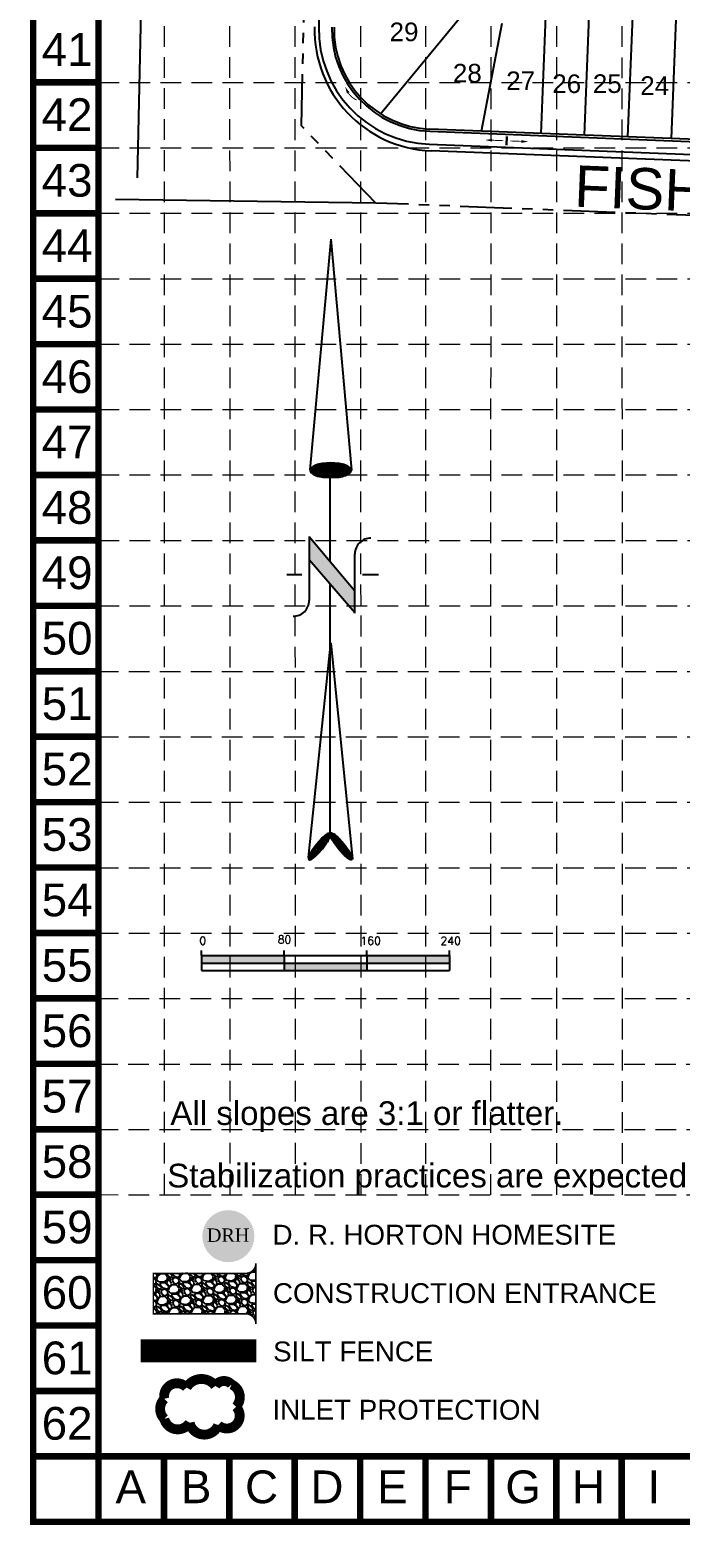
# Model space of a CAD drawing. Header units: inches. Extents: x 3312 to 5850, y 7905 to 11961.
# Drawn here: x 3312 to 3942, y 7905 to 9351 of the extents above; entities that cross this region are included whole.
import ezdxf
from ezdxf.enums import TextEntityAlignment as Align

# ---------------------------------------------------------------- set-up
doc = ezdxf.new("R2010")
doc.units = ezdxf.units.IN
doc.header["$LTSCALE"] = 80
doc.header["$MEASUREMENT"] = 0
doc.linetypes.add('HIDDEN', pattern=[0.375, 0.25, -0.125])
doc.linetypes.add('PHANTOM2', pattern=[1.25, 0.625, -0.125, 0.125, -0.125, 0.125, -0.125])
for name, color, linetype in [('1 LOT NUMBER', 7, 'Continuous'), ('BASE', 7, 'Continuous'), ('BNDY', 7, 'PHANTOM2'), ('grid', 254, 'HIDDEN'), ('LEGEND', 7, 'Continuous'), ('LOT NUM', 7, 'Continuous'), ('LOTLINE', 7, 'Continuous'), ('NARROW', 7, 'Continuous'), ('PAVING', 7, 'Continuous'), ('ROW', 7, 'Continuous')]:
    doc.layers.add(name, color=color, linetype=linetype)
doc.styles.add('DRHorton', font='dutcheb.ttf')
doc.styles.add('L120', font='simplex.shx', dxfattribs={"height": 4.8})
doc.styles.add("L200'", font='ARIAL.TTF', dxfattribs={"height": 0.001968503937008})
doc.styles.get("Standard").update_dxf_attribs({"font": 'ARIAL.TTF', "height": 25})

# ---------------------------------------------------------------- blocks, each defined once
blk = doc.blocks.new('North Arrow')
at = {"layer": 'NARROW'}
for p, q in [((32.43254981860446, 3.058265073213988), (32.43254981860446, 4.631385762768332)), ((0, 0), (22.36344290151465, 2.002084736559482)), ((28.76667448424996, -2.091662794246076), (34.01874137947743, 2.319861484284047)), ((36.17825519122562, 2.333068732823449), (30.46489879658111, 2.333068732823449)), ((36.15693846157228, 2.319861484284047), (31.03953994826952, -2.091662794246076)), ((39.10239171702415, 0.006637234364461619), (59.96415737125062, 2.108618273159664)), ((0, 0), (22.3340256442134, -2.022002755547874)), ((21.65859055236069, -0.04755806894536363), (21.65587945617517, -0.04755806894536363)), ((31.2002493849468, -0.04755806894536363), (21.65859055236069, -0.04755806894536363)), ((57.4539157862273, -0.04755806894536363), (33.41071549255503, -0.04755806894536363)), ((59.8310793026576, -2.141789640390925), (39.04486644576536, -0.007715046158409677)), ((57.69334596529006, -0.02703537367779063), (57.76929195033517, -0.01344045038422337)), ((57.76514189648879, -0.05039075473177945), (57.69334596529006, -0.02703537367779063)), ((28.76667448424996, -2.091662794246076), (34.95439482978327, -2.091662794246076)), ((32.43254981860446, -4.261561808689294), (32.43254981860446, -2.800806882678444))]:
    blk.add_line(p, q, dxfattribs=at)
blk.add_lwpolyline([(22.36469003275943, -2.029144276148145), (22.58571216360451, -1.926685835660464, 0.09157658552841703), (22.86600292222374, -1.437143250313966, 0.04830551554414139), (23.03449076013294, -0.7510674610057322), (23.07365352004581, -0.007926344824227272), (23.0138871940153, 0.8191116749912908, 0.04830551554426889), (22.86600292222374, 1.421290560665511, 0.0915765855283463), (22.58571216360451, 1.91083314601201), (22.36469003275943, 2.01329158649969), (22.14366790191434, 1.91083314601201, 0.09157658552851158), (21.86337714329511, 1.421290560665511, 0.04830551554418233), (21.71549287155813, 0.8191116749912908), (21.65572654552761, -0.007926344824227272), (21.71549287155813, -0.8349643646397453, 0.04830551554422624), (21.86337714329511, -1.437143250313966, 0.09157658552816902), (22.14366790191434, -1.926685835660464)], format="xyb", close=True, dxfattribs=at)
for points in [[(57.45558378554506, -0.03134526075882604), (57.43996657389744, 0.0836624617477355, -0.06681784727068599), (57.67471216397553, 0.4712181194372533, -0.03073031192727785), (58.00862399094058, 0.8372912985578296), (58.52165351551321, 1.292257312707079), (59.07299621394941, 1.699951556056476, -0.03073031192742202), (59.50028108291463, 1.950818694931513, -0.06681784727061153), (59.92804734067704, 2.100220530974184), (60.03732810972451, 2.061125939999329)], [(60.03732810972451, 2.061125939999329), (60.05294532137214, 1.946118217492767, -0.06681784727066456), (59.81819973129404, 1.558562559803249, -0.03073031192683177), (59.43379851860755, 1.137137013811298), (58.97125837981093, 0.7375233665334235), (58.41991568137473, 0.3298291232385964, -0.03073031192764033), (57.99263081235495, 0.07896198436355917, -0.03669233332525137), (57.76236303227506, -0.01733721801429056)], [(57.45558378554506, -0.03527464659782709), (57.43996657389744, -0.150282369049819, 0.06681784727068599), (57.67471216397553, -0.5378380267393368, 0.03073031192727785), (58.00862399094058, -0.903911205859913), (58.52165351551321, -1.358877220063732), (59.07299621394941, -1.766571463358559, 0.03073031192742202), (59.50028108291463, -2.017438602233597, 0.06681784727061153), (59.92804734067704, -2.166840438276267), (60.03732810972451, -2.127745847301412)], [(60.03732810972451, -2.127745847301412), (60.05294532137214, -2.012738124794851, 0.06681784727066456), (59.81819973129404, -1.625182467105333, 0.03073031192683177), (59.43379851860755, -1.203756921113381), (58.97125837981093, -0.804143273835507), (58.41991568137473, -0.3964490305406798, 0.03073031192764033), (57.99263081235495, -0.1455818916656426, 0.03669233332525137), (57.76236303227506, -0.04928268934236257)]]:
    blk.add_lwpolyline(points, format="xyb", dxfattribs=at)
for centre, start, end in [((30.46491631666868, 3.862994872579293), 178.8769027564139, 270), ((34.95439482978327, -3.621588933947351), 358.8769027564139, 90)]:
    blk.add_arc(centre, 1.529926139739004, start, end, dxfattribs=at)
for points in [[(23.01902749208239, 0.7489697719211108), (21.85494459723486, 1.41965102062386), (22.86773874044229, 1.437300527177285), (22.14491470462235, 1.910307302568981)], [(22.86773874044229, 1.437300527177285), (22.14491470462235, 1.910307302568981), (22.58617356370451, 1.910307302568981), (22.35503797086494, 2.002084736559482)], [(31.04573626156707, -2.092600781761575), (36.15173163068903, 2.358604768796795), (28.74698772917327, -2.064361571265181), (34.01267678058502, 2.358604768796795)], [(59.26426530671961, 0.9963362022790534), (58.69416543257103, 1.419996991044172), (59.44663154890804, 1.149516487475921), (59.00303798687673, 1.64907741756906)], [(59.44663154890804, 1.149516487475921), (59.00303798687673, 1.64907741756906), (59.61749721722299, 1.335816834307479), (59.27576588053853, 1.822957741314895)], [(59.61749721722299, 1.335816834307479), (59.27576588053853, 1.822957741314895), (59.80972109409777, 1.551097235151246), (59.4926338442383, 1.954057985367399)], [(59.80972109409777, 1.551097235151246), (59.4926338442383, 1.954057985367399), (59.93129858887187, 1.730497569169529), (59.69471535579942, 2.039618144699489)], [(59.93129858887187, 1.730497569169529), (59.69471535579942, 2.039618144699489), (60.05287608364597, 1.941637962281675), (59.93129858887187, 2.103098262887215)], [(60.05287608364597, 1.941637962281675), (59.93129858887187, 2.103098262887215), (60.03644669248388, 2.064458190925507)], [(23.02743242273209, -0.7618279882990464), (21.67003612299595, -0.04525802260104683), (23.06525461068304, -0.04525802260104683), (21.71626324154204, 0.8195677980802429)], [(23.06525461068304, -0.04525802260104683), (21.71626324154204, 0.8195677980802429), (23.01902749208239, 0.7489697719211108), (21.85494459723486, 1.41965102062386)], [(57.44388876337325, 0.08001449623407098), (57.69525844847522, -0.01106567331589758), (57.49810575425727, 0.2124947428819723), (57.77083364797363, -0.01106567331589758)], [(57.450460519849, -0.04004572727353661), (57.68868669199946, -0.016585683588346), (57.44388876337325, 0.08001449623407098), (57.69525844847522, -0.01106567331589758)], [(57.49810575425727, 0.2124947428819723), (57.77083364797363, -0.01106567331589758), (57.59996797960412, 0.3891350717640307), (57.940056377156, 0.06345446541672572)], [(57.59996797960412, 0.3891350717640307), (57.940056377156, 0.06345446541672572), (57.68211493557828, 0.4981552747267415), (58.06984856753843, 0.1324545938769006)], [(57.68211493557828, 0.4981552747267415), (58.06984856753843, 0.1324545938769006), (57.83819415180915, 0.663755583063903), (58.29493122679196, 0.2580348277115263)], [(57.83819415180915, 0.663755583063903), (58.29493122679196, 0.2580348277115263), (58.02877508955135, 0.8569559427633067), (58.51837094691291, 0.405695102581376)], [(58.02877508955135, 0.8569559427633067), (58.51837094691291, 0.405695102581376), (58.26042950528063, 1.069476338470849), (58.73031009321494, 0.5657754006460891)], [(58.26042950528063, 1.069476338470849), (58.73031009321494, 0.5657754006460891), (58.51837094691291, 1.297176762400341), (59.04904028220699, 0.8114158579883224)], [(58.51837094691291, 1.297176762400341), (59.04904028220699, 0.8114158579883224), (58.69580837170361, 1.422756996180397), (59.26097942850902, 0.9949561996836565)], [(22.86773874044229, -1.439569039612252), (21.72466817219174, -0.8747848301754857), (23.02743242273209, -0.7618279882990464), (21.67003612299595, -0.04525802260104683)], [(22.5777686330548, -1.930225321557373), (21.86334952788457, -1.446628842222708), (22.86773874044229, -1.439569039612252), (21.72466817219174, -0.8747848301754857)], [(57.4373170068975, -0.1421659174229717), (57.68868669199946, -0.02210569386079442), (57.450460519849, -0.04004572727353661), (57.68868669199946, -0.016585683588346)], [(57.45703227632475, -0.1932260124704044), (57.69525844847522, -0.02762570418781252), (57.4373170068975, -0.1421659174229717), (57.68868669199946, -0.02210569386079442)], [(57.52603571929285, -0.3257062591183058), (57.76426189149788, -0.05108574781843345), (57.45703227632475, -0.1932260124704044), (57.69525844847522, -0.02762570418781252)], [(57.63446970111545, -0.4802665469105705), (57.90062583830149, -0.1021458429204358), (57.52603571929285, -0.3257062591183058), (57.76426189149788, -0.05108574781843345)], [(57.78397716092513, -0.6624268860650773), (58.09120677609826, -0.2001260253382497), (57.63446970111545, -0.4802665469105705), (57.90062583830149, -0.1021458429204358)], [(57.97455809866733, -0.8735672791772231), (58.33600470472447, -0.3477863002626691), (57.78397716092513, -0.6624268860650773), (58.09120677609826, -0.2001260253382497)], [(58.24071423585337, -1.113687726247008), (58.61366141578401, -0.5423666625029), (57.97455809866733, -0.8735672791772231), (58.33600470472447, -0.3477863002626691)], [(58.61366141578401, -1.433848322321865), (58.92746278743289, -0.771447089027788), (58.24071423585337, -1.113687726247008), (58.61366141578401, -0.5423666625029)], [(58.91431927448139, -1.64498871543401), (59.20019068109468, -1.004667523229728), (58.61366141578401, -1.433848322321865), (58.92746278743289, -0.771447089027788)], [(59.11804372517508, -1.794028992899257), (59.56985198281473, -1.35518817585762), (58.91760515269198, -1.651888728247286), (59.20019068109468, -1.011567536097573)], [(59.34805520177179, -1.927889242142555), (59.81300697236293, -1.62152867174882), (59.11804372517508, -1.794028992899257), (59.56985198281473, -1.35518817585762)], [(59.53699320043597, -1.324828119304584), (59.41377276652929, -1.18406785724801), (59.20840537670301, -1.014327541233797)], [(22.36344290151465, -2.014942952937417), (22.14491470462235, -1.930225321557373), (22.5777686330548, -1.930225321557373), (21.86334952788457, -1.446628842222708)], [(59.58299549571166, -2.052089473381784), (59.92801271066128, -1.787128980031412), (59.34805520177179, -1.927889242142555), (59.81300697236293, -1.62152867174882)], [(59.78343406819477, -2.12522960951901), (60.04630432717022, -2.007929391147627), (59.58299549571166, -2.052089473381784), (59.92801271066128, -1.787128980031412)], [(59.92308389326354, -2.166629686616943), (60.03808963156189, -2.132129622386856), (59.78343406819477, -2.12522960951901), (60.04630432717022, -2.007929391147627)]]:
    blk.add_solid(points, dxfattribs=at)
blk = doc.blocks.new('DRHorton')
h = blk.add_hatch(color=1)
h.paths.add_polyline_path([(78.69822540696084, 25.78470422915278, 1), (40.43404856909645, 25.78470422915278, 1)])
h.paths.add_polyline_path([(42.32948281545312, 17.90510793809595), (76.50029822822269, 17.90510793809595), (76.50029822822269, 34.86907338622756), (42.32948281545312, 34.86907338622756)], flags=24)
at = {"layer": 'BASE', "color": 176, "style": 'DRHorton'}
blk.add_text('DRH', height=9.814143575853077, dxfattribs=at).set_placement((59.39083912051757, 21.64263810623019), align=Align.CENTER)

msp = doc.modelspace()

# ---------------------------------------------------------------- hatches: boundary and pattern name
h = msp.add_hatch(color=7)
h.paths.add_polyline_path([(3558.400626714928, 8448.203887995325), (3558.400626714928, 8455.41110922797), (3478.403826714921, 8455.41110922797), (3478.40382671492, 8448.203887995325)])
h.paths.add_polyline_path([(3558.400626714928, 8448.203887995325), (3558.400626714928, 8440.99666676267), (3638.397426714937, 8440.99666676267), (3638.397426714937, 8448.203887995323)])
h.paths.add_polyline_path([(3638.397426714936, 8455.411109227969), (3638.397426714936, 8448.203887995323), (3718.394226714944, 8448.203887995322), (3718.394226714944, 8455.41110922797)])
at = {"layer": 'LEGEND'}
h = msp.add_hatch(dxfattribs=at)
h.set_pattern_fill('GRAVEL', color=4, scale=15.61690733871768, angle=-43.93425516442545, style=0)
h.set_pattern_definition([(184.0785448355745, (-18396.93516730654, -1319.023049063178), (-187.4900851544959, -14.53262569852166), [2.10103624572172, -208.0029631322265]), (141.0354448355745, (-18399.03088642738, -1319.172482837303), (145.7910807216062, -118.7800191381291), [3.605444163475077, -356.9388628656812]), (88.57614483557452, (-18401.83424665143, -1316.905239815836), (-6.727856580584105, -232.0645166084806), [2.542245111855177, -251.6825784118091]), (223.3394448355745, (-18408.9291845761, -1315.490963812113), (227.9566184389753, 214.0906041149326), [3.283267365077328, -325.0434066750262]), (248.8994448355745, (-18411.31710635453, -1317.744332426304), (73.79454460847792, 189.133301316426), [3.219503532413343, -318.7312869823264]), (313.3394448355745, (-18412.47615043711, -1320.747971568164), (-214.0906041149325, 227.9566184389753), [3.283267365077329, -325.0434066750262]), (353.7599448355745, (-18410.22278182289, -1323.135893346613), (-254.5571058230421, 28.3988813360224), [4.341953130476339, -429.8530163451962]), (28.32104483557454, (-18405.90655696467, -1323.607835624021), (317.105598496485, 171.5698993128197), [4.099250773525328, -405.8259671311733]), (77.49534483557453, (-18402.29797320963, -1321.663101105785), (50.89115499578311, 232.8861249519356), [3.294386603102471, -326.144632896013]), (131.3021448355745, (-18401.58467341836, -1318.446859467274), (112.8739260810168, -130.4369147412064), [3.761051028198055, -184.291422297168]), (178.4631448355746, (-18404.06707596763, -1315.621409116742), (-254.1463380937332, 6.317040950929053), [4.863854556828947, -481.5219603149346]), (94.87984483557395, (-18397.90369901895, -1326.330589484465), (-13.71108178643717, 143.3264490427773), [1.660092867013023, -164.3498965951194]), (127.5349448355745, (-18398.0449170739, -1324.676506795344), (124.5308084248079, -163.3544094859812), [3.158316489460248, -312.6740820681168]), (181.0657448355745, (-18399.96911229413, -1322.172014119593), (-10.83552116582046, -11.24630725317513), [2.208558652748774, -19.87707472546098]), (159.2643448355745, (-18399.45609142069, -1320.063971419951), (77.90256582158374, -31.68496369517488), [1.189352429102061, -117.7454688246058]), (247.8671448355745, (-18400.56839821919, -1319.642874286255), (21.26025363007422, 44.57443123242568), [1.681987771101911, -82.4176350376037]), (347.0295448355745, (-18401.20209784954, -1321.200925376081), (55.40995161311618, -10.01389653211892), [2.731849983854544, -88.32958709665598]), (117.6308448355745, (-18398.53995568043, -1321.814085708369), (11.65711192272885, -32.91732614977714), [1.975398226181726, -47.40960427908345]), (332.4552448355745, (-18407.09125440755, -1313.358273954847), (144.969536899636, -74.61637261728721), [2.767315980420773, -273.9649848224868]), (26.4119448355745, (-18404.63760687548, -1314.637996794363), (-164.1758807235601, -80.36734576694143), [2.321625061881109, -229.8403970021023]), (249.2643448355745, (-18396.37285211789, -1319.564824953799), (31.68496369517488, 77.90256582158374), [2.378689241296781, -116.5561320124111]), (299.6762448355745, (-18397.21504638529, -1321.789438550795), (-79.95658800874554, 142.0940312801932), [2.767315980420772, -273.9649848224868]), (295.5097448355746, (-18413.80927545147, -1320.330982294148), (-34.56054736465905, 76.6701715710538), [2.668617126040077, -130.7623016435931]), (250.8408448355745, (-18412.65999791654, -1322.739443370549), (62.95930199501827, 177.8868844165735), [2.235997558942919, -221.3640862904031]), (22.86714483557454, (-18407.09590689293, -1330.91948390494), (76.67020859590997, 34.56046585059855), [2.378689241296785, -116.5561320124112]), (333.4197448355745, (-18404.90415617277, -1329.995132445523), (-189.5439834368671, 95.87660018130163), [2.617877794096583, -259.1691988547315]), (25.50974483557453, (-18412.60659574172, -1325.610080176713), (-76.6701715710538, -34.56054736465902), [1.334308563020039, -132.0966102066132]), (57.37564483557452, (-18407.77068511933, -1330.269352836145), (32.09580225834684, 55.82071570791635), [0.7963061052012144, -78.83460113615966]), (122.0295448355745, (-18407.34137226642, -1329.598682469403), (22.90342069613708, -43.75284127993668), [3.219503532413339, -61.17064520039015]), (142.0747448355744, (-18409.04885713036, -1326.869263718227), (123.2985453461389, -97.10887933153457), [2.983610147062012, -295.3769829026411]), (259.7558448355745, (-18402.17729445269, -1322.213092715598), (10.42471205249171, 33.32813484545382), [2.25230161020454, -54.05525426181629]), (309.2229448355745, (-18402.57785228837, -1324.429490593402), (169.5160347180707, -206.6964934350333), [3.932243566445045, -389.2914415510441]), (17.01114483557456, (-18400.09134187952, -1327.475759159786), (-120.8338442544417, -35.3820591902734), [1.607854311965013, -159.1780453917564]), (46.06574483557452, (-18398.55383008772, -1327.00536771089), (-0.410785960237382, 22.08182158579903), [0.9370144403230607, -14.67989289839462]), (76.3221448355745, (-18408.94871767146, -1326.315164248734), (-30.86349371242082, -122.0661698773987), [2.169563235124016, -214.7874474212006]), (4.078544835574532, (-18408.43569679803, -1324.2071215491), (187.4900851544959, 14.53262569852169), [4.20207249144344, -205.9019268865047]), (316.0657448355745, (-18404.24425855633, -1323.908254000791), (22.08182158579903, 0.4107859602373848), [4.060395908066599, -11.55651143065108]), (281.3705448355745, (-18401.32021957534, -1326.72548863213), (-36.61425518613197, 187.0793391582074), [2.469251686954008, -244.4557296055586]), (210.1203448355745, (-18400.83339668802, -1329.14627328735), (-54.58837515147663, -34.14969990319162), [2.273852942331973, -111.4189503433401]), (163.7117448355745, (-18402.80022133273, -1330.287335103041), (-322.0349862376042, 93.41166853662965), [3.702222138253081, -366.5206007464408]), (131.4918448355745, (-18406.35385208446, -1329.248969777431), (-135.3664938475155, 152.1079829210484), [3.916704743643055, -387.7533479641643])])
edge = h.paths.add_edge_path()
edge.add_line((3531.023996693579, 8099.21609517166), (3531.023996693579, 8157.785751852763))
edge.add_arc((3521.262389208479, 8157.785751852747), 9.761607485099587, -89.96094406197483, 9.271161616197787e-11, ccw=False)
edge.add_line((3521.269043253693, 8148.024146635528), (3431.809893940728, 8148.016043728056))
edge.add_line((3431.809893940727, 8148.016043728055), (3431.809893940727, 8108.940344413189))
edge.add_line((3431.809893940727, 8108.940344413189), (3521.255735163312, 8108.977700388838))
edge.add_arc((3521.262389208515, 8099.216095171655), 9.761607485063584, 2.55226950685028e-11, 90.0390559379594, ccw=False)
at = {"layer": 'PAVING', "linetype": 'Continuous', "lineweight": 30}
h = msp.add_hatch(color=256, dxfattribs=at)
edge = h.paths.add_edge_path()
edge.add_line((3621.148973673393, 9290.82883082097), (3617.409188673394, 9295.70051582097))
edge.add_line((3617.409188673394, 9295.700515820969), (3618.964238673394, 9289.76801582097))
edge.add_line((3618.964238673394, 9289.76801582097), (3618.963226057887, 9289.767588812309))
edge.add_ellipse((3619.233747980614, 9289.526584147277), major_axis=(0.256845144454189, -0.5289372096669948), ratio=0.285714285714286, start_angle=235.2730666666667, end_angle=377.1826722222223)
edge.add_line((3619.523774740212, 9289.042933730583), (3619.526618673394, 9289.044040820969))
edge.add_line((3619.526618673394, 9289.044040820969), (3619.754153673394, 9289.77757082097))
edge.add_line((3619.754153673394, 9289.77757082097), (3619.748191666404, 9289.767555117678))
edge.add_arc((3637.502656358962, 9301.806900437537), 21.45149999999999, 214.1412903579312, 244.5495598023757)
edge.add_line((3628.28429816282, 9282.43711151313), (3628.672344663566, 9283.252481891255))
edge.add_arc((3637.502656358962, 9301.806900437537), 20.54850000000001, 214.4737542468201, 244.5495598023757, ccw=False)
edge.add_line((3620.562769708548, 9290.17586039285), (3620.564123673394, 9290.17562582097))
edge.add_line((3620.564123673394, 9290.175625820972), (3621.386063673394, 9289.935490820972))
edge.add_line((3621.386063673394, 9289.93549082097), (3621.388688380096, 9289.934630594955))
edge.add_ellipse((3621.177850957868, 9290.465097388507), major_axis=(0.256845144454189, -0.5289372096669948), ratio=0.2857142857142858, start_angle=345.5032805555555, end_angle=485.8315277777779)
edge.add_line((3621.150016101294, 9290.834234977134), (3621.148629810971, 9290.830399831864))
h = msp.add_hatch(color=256, dxfattribs=at)
edge = h.paths.add_edge_path()
edge.add_line((3759.859449115975, 9244.908620453545), (3759.272090176756, 9244.406444786886))
edge.add_line((3759.272090176757, 9244.406444786886), (3770.376448144761, 9243.955910451452))
edge.add_line((3770.376448144761, 9243.955910451452), (3770.341133469528, 9243.053581588669))
edge.add_line((3770.341133469529, 9243.053581588669), (3759.237093117735, 9243.504019125523))
edge.add_line((3759.237093117735, 9243.504019125523), (3759.787065576626, 9242.843534697948))
edge.add_line((3759.787065576626, 9242.84353469795), (3759.788791430652, 9242.841671216287))
edge.add_ellipse((3759.21827477807, 9242.82274362159), major_axis=(0.5875160991838784, -0.02385171552047246), ratio=0.2857142857142855, start_angle=-125.83152777777792, end_angle=14.496719444444523, ccw=False)
edge.add_line((3758.86881554721, 9242.700613974586), (3758.869549164069, 9242.703046543747))
edge.add_line((3758.869549164069, 9242.703046543746), (3752.90830578139, 9244.184063698485))
edge.add_line((3752.908305781389, 9244.184063698485), (3758.97271318838, 9245.132457743823))
edge.add_line((3758.97271318838, 9245.13245774382), (3758.971796957221, 9245.131494658282))
edge.add_ellipse((3759.300883959264, 9244.979945552923), major_axis=(0.5875160991838784, -0.02385171552047246), ratio=0.2857142857142859, start_angle=-17.182672222222322, end_angle=124.7269333333333, ccw=False)
edge.add_line((3759.86016467694, 9244.907568822404), (3759.859449115975, 9244.908620453543))
edge.add_line((3759.859449115975, 9244.908620453545), (3759.859449115975, 9244.908620453545))
edge.add_line((3759.859449115975, 9244.908620453545), (3759.859449115975, 9244.908620453545))
h = msp.add_hatch(color=256, dxfattribs=at)
edge = h.paths.add_edge_path()
edge.add_line((3787.650524413669, 9243.823453359186), (3788.196805976893, 9243.276941564685))
edge.add_line((3788.196805976893, 9243.276941564684), (3777.091327456144, 9243.693730505676))
edge.add_line((3777.091327456144, 9243.693730505676), (3777.056117745633, 9242.791404364942))
edge.add_line((3777.056117745634, 9242.791404364942), (3788.16138633694, 9242.374609979855))
edge.add_line((3788.16138633694, 9242.374609979855), (3787.561421541112, 9241.759089410114))
edge.add_line((3787.561421541112, 9241.759089410116), (3787.559864521491, 9241.757331792272))
edge.add_ellipse((3788.127168417229, 9241.69397727708), major_axis=(-0.587587192777269, 0.02203093319943654), ratio=0.2857142857142855, start_angle=345.5032805555555, end_angle=485.8315277777779)
edge.add_line((3788.466040986007, 9241.544971281093), (3788.465179944651, 9241.547142412157))
edge.add_line((3788.465179944651, 9241.547142412153), (3794.523636959867, 9242.558928510003))
edge.add_line((3794.523636959867, 9242.558928510005), (3788.551820954963, 9243.97780568646))
edge.add_line((3788.551820954963, 9243.977805686458), (3788.55291472547, 9243.976480898898))
edge.add_ellipse((3788.213012977066, 9243.851052880975), major_axis=(-0.587587192777269, 0.02203093319943654), ratio=0.2857142857142858, start_angle=235.2730666666667, end_angle=377.1826722222223)
edge.add_line((3787.649791592467, 9243.822504952568), (3787.650524413669, 9243.823453359186))
edge.add_line((3787.650524413669, 9243.823453359186), (3787.650524413669, 9243.823453359186))
edge.add_line((3787.650524413669, 9243.823453359186), (3787.650524413669, 9243.823453359186))

# ---------------------------------------------------------------- linework, layer by layer
at = {"color": 7}
for p, q in [((3478.40382671492, 8455.41110922797), (3478.40382671492, 8460.21091722797)), ((3558.400626714928, 8455.41110922797), (3558.400626714928, 8460.21091722797)), ((3638.397426714936, 8455.41110922797), (3638.397426714936, 8460.21091722797)), ((3718.394226714944, 8455.41110922797), (3718.394226714944, 8460.21091722797)), ((3478.40382671492, 8455.41110922797), (3558.400626714928, 8455.41110922797)), ((3478.40382671492, 8455.41110922797), (3478.40382671492, 8440.99666676267)), ((3478.40382671492, 8448.203887995325), (3718.394226714944, 8448.203887995322)), ((3558.400626714928, 8455.41110922797), (3718.394226714944, 8455.41110922797)), ((3558.400626714928, 8455.41110922797), (3558.400626714928, 8440.99666676267)), ((3638.397426714936, 8455.41110922797), (3638.397426714936, 8440.99666676267)), ((3718.394226714944, 8455.41110922797), (3718.394226714944, 8440.99666676267)), ((3478.40382671492, 8440.99666676267), (3558.400626714928, 8440.99666676267)), ((3558.400626714928, 8440.99666676267), (3718.394226714944, 8440.99666676267))]:
    msp.add_line(p, q, dxfattribs=at)
at = {"layer": 'BASE', "const_width": 6.327647884333438}
for points in [[(5846.571530475316, 7907.784357654534), (5846.571530475316, 11957.47900362773), (3315.512376741896, 11957.47900362773), (3315.512376741896, 7907.784357654534)], [(5783.295051632005, 7971.060836497672), (5783.295051632005, 11894.20252478459), (3378.788855585378, 11894.20252478459), (3378.788855585378, 7971.060836497672)]]:
    msp.add_lwpolyline(points, close=True, dxfattribs=at)
for points in [[(3378.788855585378, 9299.86689220769), (3315.512376741896, 9299.86689220769)], [(3378.788855585378, 9236.590413364553), (3315.512376741896, 9236.590413364553)], [(3378.788855585378, 9173.313934521071), (3315.512376741896, 9173.313934521071)], [(3378.788855585378, 9110.037455677933), (3315.512376741896, 9110.037455677933)], [(3378.788855585378, 9046.760976834452), (3315.512376741896, 9046.760976834452)], [(3378.788855585378, 8983.484497991143), (3315.512376741896, 8983.484497991143)], [(3378.788855585378, 8920.208019147833), (3315.512376741896, 8920.208019147833)], [(3378.788855585378, 8856.931540304351), (3315.512376741896, 8856.931540304351)], [(3378.788855585378, 8793.655061461213), (3315.512376741896, 8793.655061461213)], [(3378.788855585378, 8730.378582617732), (3315.512376741896, 8730.378582617732)], [(3378.788855585378, 8667.102103774594), (3315.512376741896, 8667.102103774594)], [(3378.788855585378, 8603.825624931113), (3315.512376741896, 8603.825624931113)], [(3378.788855585378, 8540.549146087802), (3315.512376741896, 8540.549146087802)], [(3378.788855585378, 8477.272667244493), (3315.512376741896, 8477.272667244493)], [(3378.788855585378, 8413.996188401012), (3315.512376741896, 8413.996188401012)], [(3378.788855585378, 8350.719709557874), (3315.512376741896, 8350.719709557874)], [(3378.788855585378, 8287.443230714392), (3315.512376741896, 8287.443230714392)], [(3378.788855585378, 8224.166751871255), (3315.512376741896, 8224.166751871255)], [(3378.788855585378, 8160.890273027772), (3315.512376741896, 8160.890273027772)], [(3378.788855585378, 8097.613794184463), (3315.512376741896, 8097.613794184463)], [(3378.788855585378, 8034.337315341153), (3315.512376741896, 8034.337315341153)], [(3378.788855585378, 7971.060836497672), (3315.512376741896, 7971.060836497672)], [(3378.788855585378, 7971.060836497672), (3378.788855585378, 7907.784357654534)], [(3442.065334428687, 7971.060836497672), (3442.065334428687, 7907.784357654534)], [(3505.341813271997, 7971.060836497672), (3505.341813271997, 7907.784357654534)], [(3568.618292115307, 7971.060836497672), (3568.618292115307, 7907.784357654534)], [(3631.894770958616, 7971.060836497672), (3631.894770958616, 7907.784357654534)], [(3695.171249801926, 7971.060836497672), (3695.171249801926, 7907.784357654534)], [(3758.447728645236, 7971.060836497672), (3758.447728645236, 7907.784357654534)], [(3821.724207488717, 7971.060836497672), (3821.724207488717, 7907.784357654534)], [(3885.000686332027, 7971.060836497672), (3885.000686332027, 7907.784357654534)]]:
    msp.add_lwpolyline(points, dxfattribs=at)
at = {"layer": 'BNDY'}
for p, q in [((3575.123606560598, 9257.717140904286), (3592.276765599265, 10047.25666006793)), ((3647.021846195291, 9183.19169662849), (3575.123606560598, 9257.717140904286)), ((5677.213591546712, 9103.61546711877), (3647.021846195291, 9183.19169662849))]:
    msp.add_line(p, q, dxfattribs=at)
at = {"layer": 'BNDY', "linetype": 'Continuous'}
msp.add_line((3416.494015406998, 9207.45577450608), (3431.807344626182, 9912.299341089076), dxfattribs=at)
at = {"layer": 'BNDY', "ltscale": 100}
msp.add_line((3647.021813673394, 9183.19165082097), (3395.043548673394, 9186.75965582097), dxfattribs=at)
at = {"layer": 'grid', "color": 252, "linetype": 'HIDDEN', "lineweight": 0}
for p, q in [((3442.642952278507, 8224.175655548777), (3442.300508141664, 11891.82508836134)), ((3506.187851012551, 8224.165664961854), (3505.40110531219, 11891.79659269294)), ((3569.2749500451, 8224.155746350618), (3568.691867757701, 11891.6298459965)), ((3632.888481724754, 8224.14574497316), (3631.886203226441, 11891.53192711592)), ((3695.588160958113, 8224.13588727242), (3695.320979648907, 11892.02130717616)), ((3758.474704372412, 8224.12600019272), (3758.673085731515, 11891.90370449288)), ((3822.228165844331, 8224.115976815374), (3821.887651548658, 11891.67048775005)), ((3885.729460590103, 8224.10599308391), (3885.08308337176, 11891.72458546068)), ((3378.788855585378, 9299.86689220769), (5783.295051632005, 9299.86689220769)), ((3378.788855585378, 9236.590413364553), (5783.295051632005, 9236.590413364553)), ((3378.788855585378, 9173.313934521071), (5783.295051632005, 9173.313934521071)), ((3378.788855585378, 9110.037455677933), (5783.295051632005, 9110.037455677933)), ((3378.788855585378, 9046.760976834452), (5783.295051632005, 9046.760976834452)), ((3378.788855585378, 8983.484497991143), (5783.295051632005, 8983.484497991143)), ((3378.788855585378, 8920.208019147833), (5783.295051632005, 8920.208019147833)), ((3378.788855585378, 8856.931540304351), (5783.295051632005, 8856.931540304351)), ((3378.788855585378, 8793.655061461213), (5783.295051632005, 8793.655061461213)), ((3378.188108721871, 8730.167023127988), (5782.694304768671, 8730.167023127988)), ((3378.188108721871, 8666.890544284677), (5782.694304768671, 8666.890544284677)), ((3378.188108721871, 8603.614065441196), (5782.694304768671, 8603.614065441196)), ((3378.188108721871, 8540.337586598058), (5782.694304768671, 8540.337586598058)), ((3378.188108721871, 8477.061107754576), (5782.694304768671, 8477.061107754576)), ((3377.85857827386, 8413.834265893367), (5780.682312632699, 8413.699139853434)), ((3377.410247294317, 8350.379287316684), (5780.687428953072, 8350.806020282947)), ((3377.621469145703, 8287.2438816211), (5780.921109054885, 8287.074868468764)), ((3377.622385509465, 8224.185878141574), (5780.83770781211, 8223.808042437213))]:
    msp.add_line(p, q, dxfattribs=at)
at = {"layer": 'LEGEND', "color": 4, "const_width": 1.561690733871768}
msp.add_lwpolyline([(3531.023996693579, 8099.21609517166), (3531.023996693579, 8157.785751852763, -0.4140139244211871), (3521.269043253693, 8148.024146635528), (3431.809893940727, 8148.016043728055), (3431.809893940727, 8108.940344413189), (3521.255735163312, 8108.977700388838, -0.4144132285109485)], format="xyb", close=True, dxfattribs=at)
at = {"layer": 'LEGEND', "color": 200, "const_width": 22.30567415999746}
msp.add_lwpolyline([(3419.55059278545, 8073.104732447148), (3531.475810549964, 8073.104732447148)], dxfattribs=at)
at = {"layer": 'LEGEND', "color": 170, "ltscale": 100, "const_width": 9.494032794196132}
msp.add_lwpolyline([(3463.970259197567, 8037.645769832826, 0.5205670505517462), (3463.970259197567, 8037.645769832826, 0.7651954600696135), (3442.494588295138, 8026.834673078617, 0.4178788784126488), (3442.361554968304, 8007.382968399048, 0.6649002420699669), (3466.903265755679, 8003.636541627334, 0.744833174426672), (3494.58296120862, 8001.312574236335, 0.9756416855879776), (3511.826099239459, 8019.124535207548, 0.5205670505517462), (3507.532529802381, 8040.582397555389, 0.5205670505517462), (3491.78943558092, 8039.151871698517, 0.5402640007904789), (3463.970259197567, 8037.645769832826)], format="xyb", close=True, dxfattribs=at)
at = {"layer": 'LOTLINE'}
for p, q in [((3651.636608679803, 9269.52424425293), (3735.910928615714, 9371.294986794053)), ((3749.430803775936, 9252.734094946158), (3769.287059614433, 9357.186643878009)), ((3807.136488248271, 9250.472216862414), (3811.585493561239, 9363.977643252076)), ((3849.104261848998, 9248.827230771834), (3853.627973599692, 9364.238608166623)), ((3891.072035446519, 9247.182244681255), (3895.644118076299, 9363.827686095485)), ((3933.03980904404, 9245.537258590677), (3937.888060352522, 9369.22846446122))]:
    msp.add_line(p, q, dxfattribs=at)
at = {"layer": 'PAVING'}
msp.add_line((3699.319058673394, 9252.59665082097), (4904.511473673394, 9205.35746582097), dxfattribs=at)
at = {"layer": 'PAVING', "linetype": 'Continuous', "lineweight": 30}
msp.add_line((3773.531630103075, 9239.1796404242), (3773.901144521666, 9247.571776182465), dxfattribs=at)
at = {"layer": 'PAVING', "flags": 128}
msp.add_lwpolyline([(3752.589023673394, 10243.88684582097), (3680.359523673394, 10253.26544582097), (3680.359548070037, 10253.26541416907, 0.42208236936228), (3616.655234611781, 10202.82952289484), (3616.655230623441, 10202.82948405639, 0.02015516063645243), (3606.973296421358, 10046.93731418862), (3606.973238673394, 10046.93729582097), (3591.910988673394, 9353.63836082097), (3591.911015120863, 9353.638411671387, 0.4091105184488649), (3698.825540998469, 9240.006329336597), (3698.825558673394, 9240.00631082097), (4831.186298673394, 9195.621865820971)], format="xyb", dxfattribs=at)
at = {"layer": 'PAVING'}
msp.add_arc((3703.184757659972, 9351.220929232913), 98.7, 178.7554138888918, 267.7553583333331, dxfattribs=at)
at = {"layer": 'ROW'}
for p, q in [((4904.593793673394, 9207.45578582097), (3699.401273673394, 9254.69507582097)), ((4840.382333852843, 9188.956519934409), (3700.67750496158, 9233.628901323))]:
    msp.add_line(p, q, dxfattribs=at)
for centre, radius, start, end in [((3705.28343189899, 9351.138746075623), 117.6, 178.7554600632252, 267.7554051999304), ((3703.184757659972, 9351.220929232913), 96.60000000000001, 178.7554138888918, 267.7553583333331)]:
    msp.add_arc(centre, radius, start, end, dxfattribs=at)

# ---------------------------------------------------------------- block references
at = {"layer": 'BASE', "xscale": 9.996000000000095, "yscale": 9.996000000000095, "zscale": 9.995999999999903, "rotation": 270}
msp.add_blockref('North Arrow', (3603.460382435486, 9148.278970466055), dxfattribs=at)
at = {"layer": 'LEGEND', "xscale": 1.317120000000159, "yscale": 1.317119999999704, "zscale": 1.317119999999987}
msp.add_blockref('DRHorton', (3425.945280879069, 8150.065693367228), dxfattribs=at)

# ---------------------------------------------------------------- texts
at = {"color": 7, "style": 'L120'}
for s, p in [('80', (3552.106902325965, 8467.105475968427)), ('0', (3476.281727523411, 8465.934754304924)), ('160', (3632.174774976004, 8465.934754304924)), ('240', (3709.603937854962, 8465.934796161258))]:
    msp.add_text(s, height=7.679692800000775, dxfattribs=at).set_placement(p)
at = {"layer": '1 LOT NUMBER'}
for s, p in [('29', (3660.384638673394, 9348.732760715971)), ('28', (3721.625888673394, 9308.79884571597)), ('27', (3773.223728673394, 9301.44244071597)), ('25', (3857.053131092333, 9298.659326651945)), ('24', (3902.941596092333, 9296.756306651945))]:
    msp.add_text(s, height=18, dxfattribs=at).set_placement(p, align=Align.MIDDLE_LEFT)
at = {"layer": '1 LOT NUMBER', "color": 250}
msp.add_text('26', height=18, dxfattribs=at).set_placement((3817.759086092334, 9298.585826651944), align=Align.MIDDLE_LEFT)
at = {"layer": 'BASE'}
for s, p in [('41', (3348.362443293521, 9331.6992616835)), ('42', (3348.287809264415, 9268.691364783386)), ('43', (3348.362487455792, 9205.146315804493)), ('44', (3348.362531617806, 9141.869832883383)), ('45', (3348.362531617892, 9078.593369925487)), ('46', (3348.362531617892, 9015.316926930978)), ('47', (3348.362575780163, 8952.04042404648)), ('48', (3348.362619942177, 8888.76394112537)), ('49', (3348.375868586253, 8825.643072001856)), ('50', (3348.375868586253, 8762.366629007347)), ('51', (3348.375912748524, 8699.09012612285)), ('52', (3348.375956910538, 8635.813643201738)), ('53', (3348.375956910624, 8572.537180243844)), ('54', (3348.375956910624, 8509.260737249335)), ('55', (3348.376001072895, 8445.984234364836)), ('56', (3348.376045234909, 8382.707751443726)), ('57', (3348.375824424153, 8319.431188669412)), ('58', (3348.375824424153, 8256.154745674903)), ('59', (3348.375868586424, 8192.878242790404)), ('60', (3348.375912748438, 8129.601759869294)), ('61', (3348.375912748524, 8066.325296911398)), ('62', (3348.375912748524, 8003.048853916889)), ('A', (3409.951167331996, 7941.618763408832)), ('B', (3473.227646175477, 7941.618763408832)), ('C', (3536.504125018615, 7941.618763408832)), ('D', (3599.780603862097, 7941.618763408832)), ('E', (3663.057082705406, 7941.618763408832)), ('F', (3726.333561548716, 7941.618763408832)), ('G', (3789.610040392025, 7941.618763408832)), ('H', (3852.886519235336, 7941.618763408832)), ('I', (3916.162998078817, 7941.618763408832))]:
    msp.add_text(s, height=31.63823942166719, dxfattribs=at).set_placement(p, align=Align.MIDDLE_CENTER)
at = {"layer": 'BASE', "color": 7, "style": "L200'"}
for s, p in [('All slopes are 3:1 or flatter.', (3448.258463776285, 8291.602297541038)), ('Stabilization practices are expected to be used at all disturbed areas; DR Horton lots are the disturbed area.', (3445.220020220489, 8231.185112334846))]:
    msp.add_text(s, height=22.89216546918529, dxfattribs=at).set_placement(p)
at = {"layer": 'LEGEND', "style": "L200'"}
for s, p in [('D. R. HORTON HOMESITE', (3547.149260298431, 8175.865716004411)), ('CONSTRUCTION ENTRANCE', (3547.544395844839, 8119.36681906244)), ('SILT FENCE', (3547.661130481769, 8062.972673111887)), ('INLET PROTECTION', (3547.06138108588, 8006.571973361973))]:
    msp.add_text(s, height=19.20715190433422, dxfattribs=at).set_placement(p)
at = {"layer": 'LOT NUM'}
msp.add_text('FISH    TRAP   ROAD', height=40.03745510943486, rotation=357.7046444444401, dxfattribs=at).set_placement((3839.41136789737, 9199.758250140165), align=Align.MIDDLE_LEFT)

doc.saveas('drawing.dxf')
